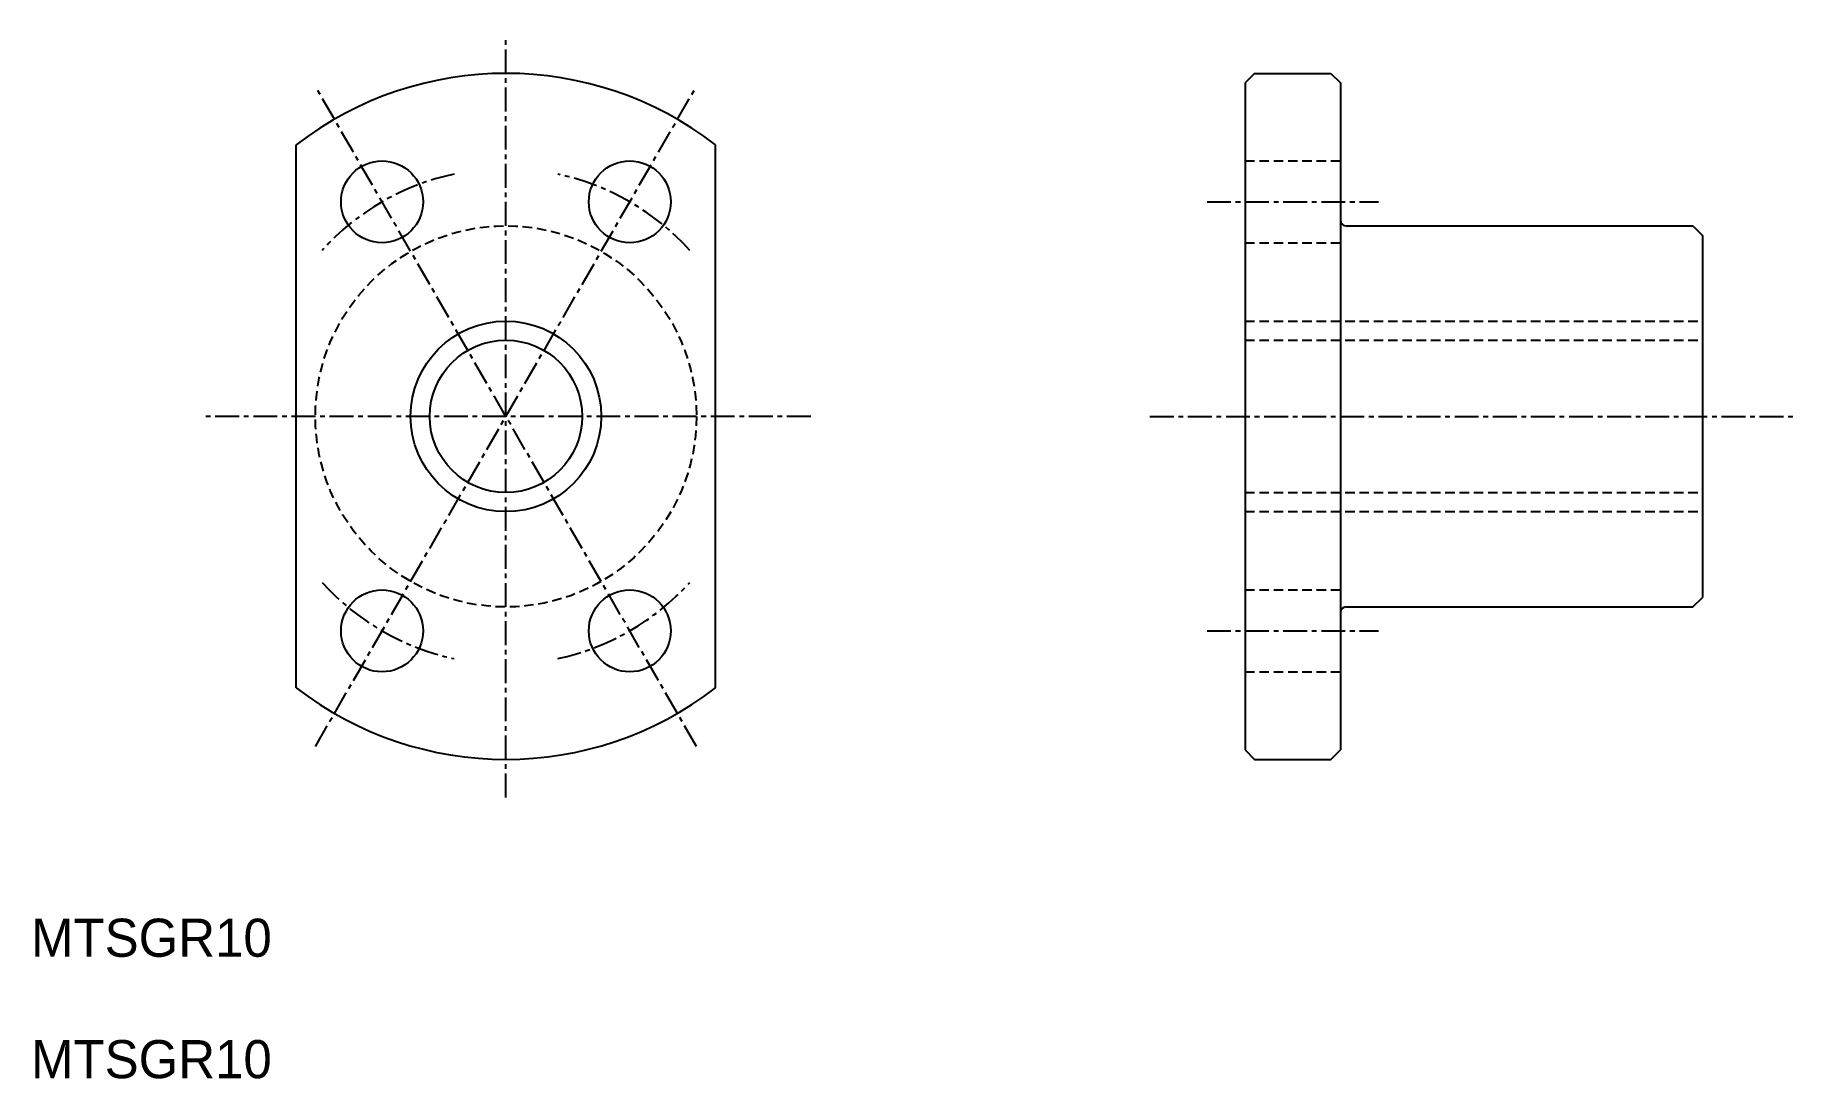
# Model space of a CAD drawing. Extents: x 92 to 184.5, y 48 to 102.8.
import ezdxf

# ---------------------------------------------------------------- set-up
doc = ezdxf.new("R2010")
doc.units = 0
doc.linetypes.add('CENTER', pattern=[2, 1.25, -0.25, 0.25, -0.25])
doc.linetypes.add('DASHED', pattern=[0.75, 0.5, -0.25])
doc.layers.get('0').update_dxf_attribs({"linetype": 'CONTINUOUS'})
doc.layers.add('CENTER', color=1, linetype='CENTER')

msp = doc.modelspace()

# ---------------------------------------------------------------- linework, layer by layer
at = {"color": 7, "linetype": 'CONTINUOUS'}
for p, q in [((155.998, 100.801), (155.498, 100.301)), ((155.498, 100.301), (155.498, 65.301)), ((155.998, 100.801), (159.998, 100.801)), ((159.998, 100.801), (160.498, 100.301)), ((160.498, 100.301), (160.498, 65.301)), ((105.706, 68.554), (105.706, 97.049)), ((127.706, 68.554), (127.706, 97.049)), ((160.798, 92.801), (178.998, 92.801)), ((178.998, 92.801), (179.498, 92.301)), ((155.498, 91.801), (155.498, 91.801)), ((179.498, 92.301), (179.498, 73.301)), ((178.998, 72.801), (179.498, 73.301)), ((160.798, 72.801), (178.998, 72.801)), ((155.498, 65.301), (155.998, 64.801)), ((155.998, 64.801), (159.998, 64.801)), ((159.998, 64.801), (160.498, 65.301))]:
    msp.add_line(p, q, dxfattribs=at)
at = {"color": 3, "linetype": 'DASHED'}
for p, q in [((155.498, 96.21), (160.498, 96.21)), ((155.498, 91.91), (160.498, 91.91)), ((155.498, 87.801), (179.498, 87.801)), ((155.498, 86.801), (179.498, 86.801)), ((155.498, 78.801), (179.498, 78.801)), ((155.498, 77.801), (179.498, 77.801)), ((155.498, 73.693), (160.498, 73.693)), ((155.498, 69.393), (160.498, 69.393))]:
    msp.add_line(p, q, dxfattribs=at)
msp.add_line((123.206, 91.91), (123.206, 91.91))
at = {"color": 7, "linetype": 'CONTINUOUS'}
for centre, radius in [((110.206, 94.06), 2.15), ((123.206, 94.06), 2.15), ((116.706, 82.801), 4), ((110.206, 71.543), 2.15), ((123.206, 71.543), 2.15)]:
    msp.add_circle(centre, radius, dxfattribs=at)
at = {"color": 3, "linetype": 'DASHED'}
msp.add_circle((116.706, 82.801), 10, dxfattribs=at)
at = {"color": 3, "linetype": 'CONTINUOUS'}
msp.add_circle((116.706, 82.801), 5, dxfattribs=at)
at = {"color": 7, "linetype": 'CONTINUOUS'}
for centre, radius, start, end in [((116.706, 82.801), 18, 52.33011, 127.66989), ((160.798, 93.101), 0.3, 180, 270), ((160.798, 72.501), 0.3, 90, 180), ((116.706, 82.801), 18, 232.33011, 307.66989)]:
    msp.add_arc(centre, radius, start, end, dxfattribs=at)
at = {"layer": 'CENTER', "color": 1, "linetype": 'CENTER'}
for p, q in [((116.706, 62.801), (116.706, 102.801)), ((126.706, 65.481), (106.706, 100.122)), ((106.706, 65.481), (126.706, 100.122)), ((153.498, 94.06), (162.498, 94.06)), ((132.706, 82.801), (100.706, 82.801)), ((150.498, 82.801), (184.498, 82.801)), ((153.498, 71.543), (162.498, 71.543))]:
    msp.add_line(p, q, dxfattribs=at)
for start, end in [(102.07979, 137.92021), (42.07979, 77.92021), (222.07979, 257.92021), (282.07979, 317.92021)]:
    msp.add_arc((116.706, 82.801), 13, start, end, dxfattribs=at)

# ---------------------------------------------------------------- texts
at = {"color": 7, "linetype": 'CONTINUOUS'}
for p in [(91.788, 54.44), (91.788, 48.068)]:
    msp.add_text('MTSGR10', height=2, dxfattribs=at).set_placement(p)

doc.saveas('drawing.dxf')
